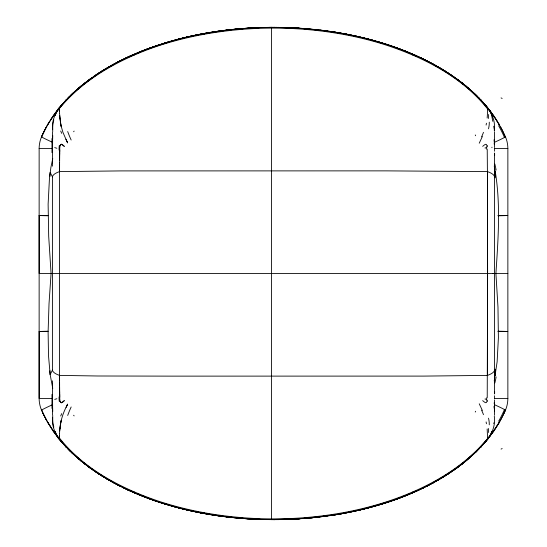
<?xml version="1.0" encoding="UTF-8"?>
<svg xmlns="http://www.w3.org/2000/svg" width="547" height="547" viewBox="0 0 547 547"><rect width="100%" height="100%" fill="white"/><g stroke="black" fill="none" stroke-linecap="round" stroke-linejoin="round"><path stroke-width="0.82" d="M47.869 331.229A29.811 0.513 0 0 0 39.138 331.591L39.138 398.435A29.811 29.811 0 0 0 41.579 410.243L46.386 420.055M47.999 215.409L39.138 215.409L39.138 273.5L495.91 273.5L497.975 307.086L498.399 337.766L497.134 361.724L494.235 380.992M52.444 380.835L52.662 411.645L52.512 406.202M59.589 169.317L59.602 164.093M59.589 170.835L59.589 169.262M52.758 388.425L50.153 374.592L52.457 370.121L52.457 176.879A29.811 8.677 0 0 1 59.589 171.601L120.996 170.91L386.394 170.869L487.411 171.601L487.411 373.95M487.411 171.833L487.227 149.468M59.596 166.309L59.596 165.563M59.589 168.558L59.589 167.806M487.411 172.326L487.616 273.5M487.609 274.888L487.227 397.532M494.55 153.044L494.55 393.956M52.512 140.798L52.662 135.355L52.444 166.165M59.596 164.674L59.609 162.432M494.543 395.782L494.529 398.777M59.609 162.63L59.637 158.35M59.616 160.469L59.623 159.758M59.644 157.502L59.657 155.58M59.63 158.712L59.644 156.955M494.515 399.96L494.495 402.414M59.671 154.22L59.65 156.298M494.488 402.476L494.009 403.187M59.678 153.946L59.691 152.791M59.664 155.116L59.76 149.755M494.488 402.777L494.351 408.753L494.44 404.308M52.649 408.418L52.498 415.07M59.698 152.237C59.828 148.716 59.11 140.497 64.211 146.275M59.445 438.003C84.135 469.326 121.632 488.724 158.986 501.319A341.212 341.212 0 0 0 204.53 512.765M59.445 438.044L59.452 437.45M59.452 437.532L59.459 437.162M59.459 437.272L59.486 436.185M494.55 415.214L494.406 404.848L494.461 410.954L494.29 406.031L494.03 407.221M59.473 436.581L59.507 435.33M59.507 435.357L59.555 433.812M59.575 433.422C59.78 423.891 62.187 414.455 66.72 406.052M59.698 430.92L59.944 428.082M495.91 273.5C498.235 237.808 501.114 201.399 494.235 166.008M487.151 118.049C487.432 115.02 487.486 111.985 487.562 108.956C461.613 76.279 422.113 56.512 382.873 44.04A345.601 345.567 11.1 0 0 340.268 33.866C295.476 26.024 249.288 26.229 204.53 34.215M59.992 427.631L61.079 421.04M486.447 123.225L486.112 125.051M486.803 401.573C486.358 404.397 483.787 401.389 482.673 400.636M52.758 158.575L50.892 167.485L49.462 178.301L48.122 204.168L48.69 236.352L51.076 273.5L49.025 303.647L48.109 331.947L48.512 355.755L50.153 374.592A29.811 18.523 -7.5 0 1 49.982 370.736M60.3 427.939L60.033 428.903M60.245 145.208L61.305 144.169L64.341 146.377M134.275 491.951L134.001 492.573M412.732 55.049L412.999 54.426M479.247 143.218L482.365 136.518M67.623 404.076L67.144 405.149M495.589 428.376L500.943 419.453L505.421 410.243A29.811 29.811 0 0 0 507.862 398.435L507.862 148.565A29.811 29.811 0 0 0 505.421 136.757L500.614 126.945M504.033 413.334L505.421 410.243A29.811 0.937 23.3 0 0 494.522 404.718M67.472 404.418L66.775 405.936M67.09 405.259L66.454 406.626M66.344 406.859L66.064 407.447M475.261 412.035L475.637 411.255M44.833 129.858L41.579 136.757A29.811 29.811 0 0 0 39.138 148.565L39.138 398.435L52.28 398.435M45.545 128.504L49.346 121.865M46.386 126.945L41.579 136.757A29.811 0.937 23.3 0 0 52.382 142.241M499.609 421.846L493.544 431.392L485.387 441.88M47.281 125.338L55.425 112.867L65.155 101.133M50.987 119.267L53.572 115.444M494.734 429.655L495.165 429.012M494.303 430.291L493.428 431.556M54.016 114.822L55.828 112.333M492.984 432.178L491.172 434.667M56.293 111.718L58.173 109.277M73.64 131.752L74.132 131.102M490.707 435.282L482.645 444.998M489.285 437.135L498.789 423.255L503.151 415.187L505.134 410.12M59.671 107.424L59.076 108.162A29.811 24.506 39 0 0 55.24 115.643M58.659 108.675L59.63 107.479M491.787 431.255A29.811 24.506 39 0 1 487.924 438.838L474.242 453.538M487.37 439.521L487.862 438.92M59.076 108.162L62.515 104.067M61.059 105.701C53.203 115.102 46.433 125.482 41.579 136.757L41.866 136.88M486.228 440.896L487.924 438.838M60.102 106.904L63.855 102.556M485.941 441.299L480.526 447.282M59.773 107.301L63.131 103.376M486.953 440.034L476.806 451.07L464.02 462.441M61.107 105.708L61.613 105.12M484.888 442.468L483.357 444.205M62.132 104.511L72.464 93.728L84.785 83.123M63.643 102.802L64.594 101.735M64.683 101.653L66.782 99.404L65.729 100.525M482.317 445.347L481.394 446.366M64.314 102.057L68.033 98.098M481.182 446.584L480.601 447.207M481.271 446.475L480.416 447.405M67.315 98.85L68.949 97.168M479.685 448.15L478.618 449.251M479.726 448.13L464.622 461.955L466.023 460.813M67.11 99.048L69.742 96.375M67.76 98.371L72.45 93.742M478.475 449.402L477.538 450.338M68.922 97.202L69.462 96.662M69.182 96.935L76.313 90.193L75.93 90.542M70.023 96.094L71.096 95.048M476.977 450.906L476.218 451.651M476.991 450.878L475.897 451.952M475.979 451.884L466.365 460.526M71.65 94.515L72.683 93.523M71.944 94.221L76.717 89.838M72.751 93.469L73.859 92.429M72.901 93.311L73.346 92.901M474.099 453.689L473.134 454.578M74.009 92.279L75.541 90.891M472.991 454.721L472.02 455.596M472.328 455.323L471.48 456.095M75.103 91.287L81.318 85.906M471.459 456.109L469.21 458.099M75.26 91.144L85.729 82.385M471.179 456.362L459.179 466.208L459.466 465.989M76.662 89.886L77.23 89.393M77.093 89.503L77.831 88.86M469.169 458.14L469.531 457.825M78.358 88.402L77.797 88.894L82.973 84.559M78.194 88.546L78.905 87.937M468.806 458.454L466.933 460.048M79.253 87.636L79.602 87.342M79.493 87.431L81.216 85.995M80.293 86.761L97.619 73.9M466.7 460.239L455.056 469.217M81.797 85.517L87.308 81.182M82.009 85.339L82.358 85.058M59.151 438.776L59.432 438.55A29.811 28.683 0 0 1 52.792 415.645M487.849 108.224L487.568 108.45A29.811 28.683 0 0 1 494.29 130.849M82.7 84.778L83.048 84.505M463.952 462.495L464.3 462.222M465.217 461.477L457.278 467.61M83.39 84.224L83.739 83.951M64.341 400.623C58.864 406.893 59.903 397.587 59.691 394.107M83.575 84.081L100.607 71.951L117.735 62.105M463.261 463.049L461.538 464.403M84.081 83.677L84.429 83.404M462.571 463.596L462.919 463.323M463.056 463.206L454.974 469.271M461.606 464.348L462.215 463.877M85.12 82.864L85.462 82.597M85.394 82.652L87.828 80.792L87.534 81.011M460.998 464.82L459.781 465.75M86.501 81.797L86.843 81.537M482.673 146.364C483.753 145.611 486.372 142.603 486.803 145.427M64.211 400.725L61.305 402.831L60.245 401.792M460.512 465.189L453.176 470.529M87.123 81.325L92.156 77.633M88.224 80.498L88.573 80.238M458.776 466.502L456.8 467.965M88.423 80.341L89.017 79.903M90.515 78.809L88.901 79.985L90.193 79.041M89.961 79.212L90.31 78.959M456.69 468.041L457.039 467.788M90.658 78.706L91.007 78.453M455.993 468.547L456.342 468.294M90.781 78.618L92.06 77.708M444.362 476.314L456.219 468.389M91.356 78.207L91.705 77.954M91.937 77.783L92.518 77.38M92.409 77.455L92.764 77.209M454.236 469.791L454.591 469.545M455.637 468.806L441.757 477.907L428.67 485.203M93.113 76.963L94.241 76.177M93.469 76.717L97.168 74.187M453.969 469.982L445.34 475.712M94.173 76.224L94.528 75.978M452.827 470.776L452.116 471.268M93.694 76.553L98.884 73.072M453.306 470.441L449.921 472.745M94.809 75.787L95.376 75.397M452.184 471.22L451.419 471.74M95.581 75.26L95.93 75.021M96.634 74.556L97.332 74.091M449.668 472.916L450.017 472.676M96.491 74.645L104.504 69.544M450.509 472.348L439.022 479.521M98.036 73.626L98.385 73.394M448.964 473.374L447.555 474.297M98.173 73.537L99.445 72.703M448.28 473.825L448.834 473.463M98.795 73.127L100.614 71.958M447.193 474.522L447.74 474.174M99.8 72.477L100.156 72.252M100.34 72.136L101.216 71.575M446.66 474.871L445.784 475.425M100.874 71.794L109.523 66.584M100.532 72.013L102.357 70.857M445.429 475.644L429.819 484.608L430.66 484.163M101.927 71.131L102.973 70.481M103.349 70.248L106.193 68.525M103.704 70.03L104.06 69.811M442.94 477.189L443.296 476.97M443.555 476.813L430.585 484.198L416.923 490.891M104.415 69.599L105.003 69.237M441.997 477.763L442.496 477.463M104.771 69.38L105.127 69.168M441.019 478.351L441.504 478.057L441.162 478.263M105.482 68.949L109.318 66.693M105.817 68.751L116.955 62.515L130.562 55.89L142.76 50.741L159.669 44.663M107.267 67.896L109.414 66.645L109.044 66.857M439.132 479.466L439.59 479.193M107.978 67.479L108.333 67.267M436.882 480.751L439.391 479.309M438.673 479.733L437.6 480.348M437.956 480.143L438.311 479.938M109.756 66.447L110.111 66.249M110.473 66.043L111.663 65.373M110.829 65.845L120.511 60.683M435.467 481.551L435.815 481.353L431.727 483.596M111.533 65.449L111.889 65.25M112.224 65.059L112.949 64.662M434.051 482.338L434.756 481.948L434.003 482.372M111.362 65.551C157.01 40.444 209.214 29.292 260.981 27.555M433.696 482.529L433.224 482.796M113.311 64.457L114.008 64.088M432.636 483.104L432.992 482.912M432.841 483.001L432.096 483.404M432.287 483.295L431.576 483.678M431.009 483.979L430.51 484.239M116.135 62.946L116.819 62.584L116.49 62.761M427.733 485.688L430.236 484.389M117.906 62.016L118.261 61.832M118.179 61.873L119.451 61.216M428.739 485.168L429.087 484.984M117.181 62.392L131.116 55.644M428.383 485.346L426.728 486.194M427.679 485.709L428.027 485.531M426.838 486.139L427.33 485.886M120.025 60.936L120.655 60.608M426.551 486.29L426.975 486.064M120.374 60.758L121.407 60.238M426.626 486.242L425.99 486.57M427.091 486.016L421.546 488.744M121.776 60.047L122.76 59.568M122.09 59.896L146.186 49.415L173.707 40.444M425.183 486.974L422.81 488.129M122.48 59.698L123.096 59.404M122.822 59.527L123.424 59.24M423.576 487.76L422.92 488.081M423.446 487.828L421.963 488.539M124.107 58.905L125.352 58.31M422.325 488.368L422.763 488.163L418.414 490.215M421.648 488.69L420.739 489.127M125.66 58.16L126.261 57.873M125.55 58.208L126.562 57.736M126.336 57.838L126.856 57.592M419.85 489.544L415.693 491.445M127.437 57.319L128.299 56.922M127.738 57.182L128.155 56.984M128.586 56.792L129.126 56.539M129.434 56.403L129.817 56.225M129.707 56.279L130.282 56.013M418.824 490.003C382.182 506.898 342.176 515.677 302.047 518.577M130.248 56.033L130.76 55.801M416.24 491.199L416.752 490.967M416.814 490.939L396.144 499.288L369.758 507.418A363.81 363.81 0 0 1 340.391 513.797L338.121 514.201M131.225 55.589L131.786 55.336M131.718 55.37L132.087 55.206M132.148 55.179L132.73 54.926M414.455 491.992L414.763 491.862C389.416 502.973 362.545 510.406 335.236 514.795M204.53 34.235A341.212 341.212 0 0 0 158.965 45.633C121.55 58.187 84.963 77.64 59.432 108.45A29.811 28.683 0 0 0 52.792 131.355M204.53 512.785C249.295 520.806 295.462 520.922 340.275 513.175A345.601 345.567 -11.1 0 0 382.873 502.966C422.209 490.618 460.834 470.728 487.568 438.55A29.811 28.683 0 0 0 494.29 416.151M415.891 491.363L413.019 492.621A29.811 29.811 0 0 0 416.835 490.632M133.153 54.734L133.967 54.379M413.286 492.512L413.689 492.334L413.094 492.594M505.134 136.88L502.543 130.596L495.589 118.624M55.828 434.667L47.671 422.339L42.953 413.3L41.866 410.12M413.06 492.608L413.074 492.601A294.382 294.382 0 0 1 382.838 503.739L356.774 510.672M138.008 52.662L150.35 47.89L168.353 41.969M408.937 494.358C383.878 504.731 357.423 511.527 330.62 515.5M56.874 398.722L54.707 399.413M163.013 43.651C198.123 32.594 234.978 27.576 271.736 27.357M167.45 42.242L155.225 46.153A287.763 287.763 0 0 0 133.974 54.365A29.805 29.805 0 0 0 130.165 56.368M169.522 41.627L189.002 36.601L211.005 32.328M171.601 41.107L175.929 39.924A361.123 361.123 0 0 1 204.407 33.586L228.598 29.982M175.813 39.869C207.313 31.405 239.962 27.514 272.556 27.35M352.295 511.643L354.538 511.165M345.533 512.99L340.986 513.824M335.851 514.577L315.489 517.339M336.419 514.597L331.831 515.322M215.409 31.644L232.967 29.422L254.601 27.801M330.32 515.548L298.436 518.871L266.991 519.595M324.911 516.3L327.222 515.985M491.671 147.328L492.136 147.273M321.39 516.744C256.105 524.32 187.922 517.264 127.725 489.811M315.64 517.407L317.964 517.154M230.786 29.729L250.314 28.054M310.99 517.879L313.315 517.653M312.508 517.729L297.014 518.959M306.334 518.296L308.658 518.091M485.743 147.922L486.119 147.895M484.957 147.984L485.346 147.95M301.671 518.652L304.002 518.481M299.818 518.734L296.495 518.953M299.298 518.816L273.5 519.65M293.178 519.137L294.286 519.076M294.683 519.089L290.983 519.247M253.439 27.856L256.734 27.719M292.351 519.206L285.377 519.472M288.789 519.342L289.883 519.294M257.965 27.651L267.305 27.398L264.734 27.446M258.861 27.617L263.093 27.487M284.419 519.493L285.507 519.459M262.485 27.5L265.206 27.439M283.332 519.52L277.924 519.623M280.734 519.582L283.052 519.534M266.991 27.405L283.052 27.466M278.416 519.623C236.489 519.992 194.247 514.324 154.534 500.58M269.24 27.371C321.082 26.988 373.649 35.849 420.828 57.92M273.623 519.65L274.697 519.65M39.138 148.565L52.28 148.565M494.919 148.565L507.862 148.565M498.002 215.409L507.862 215.409A29.811 0.513 0 0 1 498.098 215.785M39.138 215.409L39.165 215.409A29.811 0.513 0 0 0 47.869 215.771M495.151 273.5L507.862 273.5M39.138 331.591L47.999 331.591M498.002 331.591L507.862 331.591A29.811 0.513 0 0 0 498.098 331.215M494.919 398.435L507.862 398.435M273.623 27.35L274.697 27.35M272.556 519.65L271.483 519.643L271.483 27.357L298.436 28.143L326.005 30.844M273.5 27.35L294.936 27.924L316.945 29.736M275.77 27.357L276.844 27.364M494.488 273.486L492.601 273.486M277.924 27.377L278.997 27.391M280.078 27.412L281.165 27.432M267.305 519.602L262.485 519.5M282.245 27.453L283.332 27.48M260.222 519.431L265.206 519.561M284.419 27.507L289.883 27.706M263.093 519.513L237.33 518.002L215.409 515.356M285.377 27.528L287.701 27.603M257.965 519.349L260.981 519.445M254.601 519.178L256.734 519.281M253.439 519.144L255.702 519.253M292.351 27.794L294.683 27.911M292.077 27.808L294.286 27.924M250.314 518.946L252.461 519.069M251.176 519.028L246.649 518.747M296.495 28.047L299.339 28.191M297.602 28.116L298.71 28.191M248.16 518.809L224.051 516.553M300.932 28.341L304.002 28.519M484.957 399.016L485.346 399.05M246.006 518.659L237.33 517.941M302.047 28.423L304.276 28.601M485.743 399.078L486.119 399.105M305.39 28.69L322.258 30.461L340.391 33.196A363.81 363.81 0 0 1 369.765 39.569L387.467 44.758L400.431 49.285M306.334 28.704L308.658 28.909M235.155 517.729L226.41 516.758M315.64 29.593L317.964 29.846M320.282 30.119L322.6 30.4M224.215 516.484L204.407 513.421A361.123 361.123 0 0 1 175.922 507.09L158.76 501.996M324.911 30.7L327.222 31.015M221.802 516.259C193.112 512.45 164.784 505.38 138.008 494.331M325.855 30.823C373.608 37.504 421.662 52.444 460.512 81.811L459.179 80.792L459.466 81.011M330.32 31.452C357.225 35.418 383.782 42.228 408.937 52.642M334.128 32.034L338.702 32.779M206.595 513.927L211.005 514.672M343.263 33.586L350.046 34.892M197.788 512.272L202.192 513.127M352.295 35.357L358.996 36.834M193.392 511.363L171.587 505.961M361.211 37.346L369.984 39.548M372.158 40.129L374.312 40.731M376.466 41.34L382.845 43.24A294.382 294.382 0 0 1 413.033 54.358L413.156 54.433M165.385 504.136L155.225 500.847A287.763 287.763 0 0 1 133.974 492.635A29.811 29.811 0 0 1 130.165 490.632M54.707 147.587L56.874 148.278M155.382 500.888L134.576 492.881L113.844 482.83M151.129 499.411L130.562 491.09M404.671 50.919L416.923 56.109M133.769 492.532L133.413 492.382M414.27 54.926L414.647 55.09M414.544 55.042L415.064 55.274M415.002 55.247L415.747 55.582M131.718 491.63L131.342 491.466M416.24 55.801L417.019 56.156M130.131 490.919L129.707 490.721M129.434 490.597L129.817 490.775M131.116 491.356L117.181 484.608L106.193 478.475M418.127 56.656L420.144 57.592M128.873 490.344L129.304 490.543M128.012 489.948L128.36 490.112M127.437 489.681L127.95 489.921M126.336 489.162L128.572 490.201M125.55 488.792L128.148 490.009M420.438 57.736L421.306 58.139M421.04 58.016L421.703 58.331M421.648 58.31L422.544 58.734M420.78 57.893L422.81 58.871M126.22 489.107L122.131 487.131M113.208 482.475L126.603 489.271M422.277 58.611L422.981 58.946M124.107 488.095L124.723 488.389M422.92 58.919L423.679 59.288M423.576 59.24L424.41 59.644M422.694 58.809L424.78 59.828M123.157 487.637L123.752 487.924M425.45 60.156L424.575 59.732L430.236 62.611M427.091 60.984L413.019 54.379A29.811 29.811 0 0 1 416.835 56.368M425.593 60.238L426.284 60.58M426.626 60.758L425.99 60.43M121.031 486.584L120.025 486.064M426.551 60.71L426.975 60.936M120.258 486.194L120.655 486.392M426.838 60.861L427.33 61.114M120.511 486.317L118.179 485.127M426.728 60.806L429.087 62.016M118.972 485.531L119.451 485.784M119.034 485.565L116.764 484.389M117.906 484.984L114.364 483.11M428.67 61.797L441.757 69.093L455.637 78.194L455.056 77.783M429.976 62.474L430.51 62.761M430.318 62.652L431.364 63.206M116.135 484.054L116.49 484.239M430.66 62.837L431.009 63.021M429.819 62.392L436.041 65.763M431.576 63.322L436.171 65.845M431.932 63.514L432.465 63.794M432.287 63.705L432.841 63.999M432.636 63.896L433.224 64.204M114.904 483.398L105.906 478.304M433.347 64.279L434.803 65.072M111.362 481.449L115.075 483.486M434.051 64.662L434.4 64.861M112.949 482.338L112.244 481.948L112.771 482.242M111.889 481.75L109.318 480.307M111.178 481.353L110.473 480.957M435.186 65.291L443.296 70.03M436.527 66.043L436.882 66.249M437.333 66.495L438.222 67.007M437.238 66.447L438.311 67.062M109.044 480.143L109.4 480.348L97.168 472.813L88.901 467.015L90.193 467.958M109.523 480.416L100.607 475.049M437.586 66.645L445.784 71.575M108.709 479.951L107.458 479.227M107.978 479.521L108.333 479.733M439.132 67.534L439.733 67.89M439.59 67.807L441.162 68.737M106.911 478.898L107.267 479.104M106.815 478.844L105.482 478.051M441.019 68.648L441.518 68.949M103.486 476.84L106.569 478.7M441.873 69.161L442.229 69.38M441.997 69.237L442.585 69.599M105.003 477.763L103.704 476.97M99.8 474.522L104.504 477.456M444.02 70.474L452.937 76.3M443.002 69.852L445.538 71.425M103.998 477.155L91.356 468.793L92.518 469.62M102.453 476.198L101.571 475.644M444.725 70.912L450.496 74.638M100.34 474.864L101.4 475.541M100.86 475.199L101.216 475.425M446.12 71.787L447.74 72.826M100.532 474.987L97.175 472.806M99.096 474.064L99.445 474.297M98.173 473.463L99.26 474.174M447.904 72.936L448.834 73.537M98.74 473.839L98.036 473.374M448.608 73.394L448.964 73.626M98.795 473.873L96.504 472.362M97.687 473.141L96.983 472.676M97.619 473.1L95.479 471.671M449.668 74.084L450.017 74.324M96.634 472.444L95.93 471.979M449.921 74.255L452.184 75.78M450.714 74.789L451.767 75.5M95.581 471.74L95.944 471.986M451.624 75.397L453.901 76.97M452.116 75.732L452.827 76.224M95.383 471.603L93.113 470.037M94.173 470.776L94.528 471.022M452.759 76.177L453.326 76.566M94.241 470.823L93.093 470.023M453.531 76.717L453.887 76.963M454.236 77.209L454.591 77.455M92.764 469.791C77.359 458.96 63.377 445.86 52.697 430.291M92.156 469.367L81.12 460.93L71.486 452.335M92.026 469.271L81.797 461.483M455.993 78.453L456.342 78.706M90.658 468.294L91.007 468.547M456.69 78.959L457.039 79.212M89.961 467.788L90.31 468.041M457.388 79.465L458.577 80.347M89.612 467.535L88.423 466.659M457.278 79.39L465.784 85.995M458.427 80.238L458.776 80.498M88.224 466.502L88.573 466.762M86.843 465.463L87.876 466.249L86.617 465.292M459.781 81.25L460.389 81.708M87.308 465.818L83.575 462.919M460.847 82.064L461.189 82.33M460.998 82.18L463.261 83.951M461.538 82.597L461.88 82.864M85.12 464.136L85.462 464.403M462.215 83.123L463.418 84.081M84.785 463.877L83.739 463.049M462.106 83.035L471.179 90.638M486.953 106.966C477.688 95.821 466.782 86.105 454.974 77.729L464.506 84.956L472.581 91.91M463.952 84.505L464.3 84.778M494.009 143.813L494.488 144.353M82.7 462.222L83.048 462.495M82.973 462.441L77.797 458.112L78.358 458.598M84.17 463.398L69.742 450.625M487.849 438.776L487.521 436.458M59.151 108.224L59.445 108.997M464.991 85.339L465.333 85.626M464.622 85.045L466.167 86.31M465.682 85.906L466.707 86.761M81.318 461.094L80.293 460.239M80.641 460.526L81.216 461.005M466.359 86.474L468.806 88.546M79.602 459.658L78.194 458.454M467.747 87.636L468.095 87.937M467.692 87.595L475.261 94.419M469.169 88.86L469.531 89.175M77.831 458.14L77.093 457.497M77.23 457.607L71.972 452.8L72.218 453.039M470.283 89.838L471.07 90.542M76.101 456.608L74.235 454.919M470.687 90.193L479.186 98.323M471.48 90.905L471.897 91.287M75.103 455.713L75.52 456.095M472.765 92.081L473.428 92.689M473.134 92.422L474.099 93.311M73.859 454.571L72.901 453.689M474.317 93.523L479.685 98.85M474.242 93.462L476.991 96.122M72.751 453.531L68.922 449.798M476.218 95.349L476.977 96.094M70.782 451.651L70.023 450.906M70.563 451.439L67.814 448.684M69.968 450.851L64.314 444.943M478.926 98.057L479.726 98.87M69.086 449.969L67.315 448.15M478.967 98.098L487.924 108.162A29.811 24.506 -39 0 1 491.787 115.745M481.271 100.525L480.416 99.595M66.399 447.207L66.761 447.59L65.729 446.475M480.526 99.718L485.654 105.366M66.474 447.282L59.076 438.838A29.811 24.506 -39 0 1 55.24 431.357M481.182 100.416L482.837 102.227M66.016 446.803L64.163 444.773M483.022 102.426L490.44 111.362L497.838 122.159M482.406 101.735L483.357 102.795M63.978 444.574L59.138 438.92M63.643 444.198L64.355 444.998M483.869 103.376L484.888 104.532M63.131 443.624L62.112 442.468M62.515 442.933L59.671 439.576M485.387 105.12L493.551 115.615L499.609 125.154M61.107 441.292L61.613 441.88M60.614 440.704L53.237 431.077L47.281 421.662M485.941 105.701L487.623 107.786M52.457 176.879L50.153 172.408A29.811 18.523 7.5 0 0 49.982 176.264M487.37 107.479L487.862 108.08M59.377 439.214L56.758 435.897M488.341 108.675L490.707 111.718M489.25 109.817L491.445 112.696M73.64 415.248L74.132 415.898M491.172 112.333L494.303 116.709M494.734 117.345L495.165 117.988M51.835 429.019L45.545 418.496M498.789 123.745L499.719 125.338M44.833 417.142L42.187 411.638M475.261 134.965L475.637 135.745M65.893 139.198L67.09 141.741M66.344 140.141L62.939 132.36L60.949 125.372M66.399 140.258L67.623 142.924M482.365 410.482L479.247 403.782M67.144 141.851L67.472 142.582M412.732 491.951L412.999 492.573M134.001 54.426L134.275 55.049M494.023 139.758L494.488 144.121M60.033 118.097L60.3 119.061M61.079 125.96L59.992 119.369M60.888 125.051L59.575 113.578M486.112 421.949L486.447 423.775M491.712 115.615L492.779 121.325M493.695 126.22L494.454 130.295M59.944 118.918L59.664 115.533M487.151 428.951L487.507 435.904M52.498 131.93L52.649 138.582M59.555 113.188L59.507 111.643M59.76 397.245L59.678 393.054M59.507 111.67L59.452 109.468M59.493 111.096L59.466 109.995M494.55 131.786L494.447 142.767M59.459 109.838L59.445 108.956M494.488 144.524L494.522 147.369M59.65 390.702L59.671 392.78M59.664 391.884L59.685 393.45M59.637 389.355L59.657 391.42M59.623 387.064L59.63 388.288M59.63 387.946L59.644 389.498M494.522 148.046L494.543 151.218M59.609 384.568L59.623 387.242M59.596 382.175L59.602 383.638M59.602 383.454L59.609 385.095M59.589 379.194L59.596 380.691M59.596 382.326L59.589 378.442M59.589 170.432L59.589 378.9M59.589 376.165L59.589 376.924M495.042 369.163A29.811 18.454 9.8 0 1 495.356 375.269L494.563 369.936A29.811 8.677 0 0 1 487.411 375.399L423.843 376.097L172.175 376.131L97.728 375.994L59.589 375.399A29.811 8.677 0 0 1 52.457 370.121M496.129 376.924A87.267 27.863 84.5 0 1 494.857 382.941M51.979 408.438A147.82 1.272 -89.7 0 1 51.972 394.401M52.703 410.927A62.201 3.091 -86.6 0 1 52.498 410.783M61.045 422.017A131.273 3.337 -84.1 0 1 61.161 420.253M67.698 415.467A39.063 9.962 -60.4 0 1 71.158 406.975M60.696 415.993A32.075 3.439 -61.6 0 1 61.702 413.614M495.042 177.837A29.811 18.454 -9.8 0 0 495.356 171.731L494.563 177.064A29.811 8.677 0 0 0 487.411 171.601M494.857 164.059A87.267 27.863 -84.5 0 1 496.129 170.076M51.972 152.599A147.82 1.272 89.7 0 1 51.979 138.562M52.498 136.217A62.201 3.091 86.6 0 1 52.703 136.073M61.161 126.747A131.273 3.337 84.1 0 1 61.045 124.983M71.158 140.025A39.063 9.962 60.4 0 1 67.698 131.533M61.702 133.386A32.075 3.439 61.6 0 1 60.696 131.006M504.368 409.785A112.285 108.053 -70.2 0 1 498.618 421.258M41.579 410.243A29.811 0.937 -23.3 0 1 52.382 404.759M505.421 136.757A29.811 0.937 -23.3 0 1 494.522 142.282M498.618 125.742A112.285 108.053 70.2 0 1 504.368 137.215M502.167 448.567A116.354 0.403 -25.3 0 1 501.066 449.087M494.638 391.495A46.379 0.704 -89.4 0 1 494.632 393.484M486.768 397.724A24.341 13.887 -72.5 0 1 486.556 400.466M487.459 400.233A8.704 4.861 -72.6 0 1 487.254 401.56M481.579 410.147A33.237 11.364 54 0 1 483.48 414.681M488.533 418.181A42.693 16.102 52.2 0 1 489.264 424.841M488.485 428.499A57.483 7.48 70.4 0 1 488.56 432.499M493.784 422.858A29.811 28.533 -39.4 0 1 493.688 423.46M476.574 451.473A78.399 1.422 -48.4 0 1 476.163 451.87M480.663 447.084A27.357 0.759 -49.7 0 1 480.109 447.665M481.285 446.714A25.442 1.032 -51.3 0 1 480.724 447.289M53.838 427.145A29.811 28.752 31.2 0 1 52.765 417.361M70.836 451.87A78.399 1.422 48.4 0 1 70.426 451.473M66.891 447.665A27.357 0.759 49.7 0 1 66.337 447.084M66.276 447.289A25.442 1.032 51.3 0 1 65.715 446.714M59.343 401.635A18.017 11.022 70.7 0 1 59.083 396.883M58.761 437.812A113.769 7.856 -77.7 0 1 58.167 438.831M501.066 97.913A116.354 0.403 25.3 0 1 502.167 98.433M494.632 153.516A46.379 0.704 89.4 0 1 494.638 155.505M486.556 146.534A24.341 13.887 72.5 0 1 486.768 149.276M487.254 145.44A8.704 4.861 72.6 0 1 487.459 146.767M483.48 132.319A33.237 11.364 -54 0 1 481.579 136.853M489.264 122.159A42.693 16.102 -52.2 0 1 488.533 128.819M488.56 114.501A57.483 7.48 -70.4 0 1 488.485 118.501M476.163 95.13A78.399 1.422 48.4 0 1 476.574 95.527M480.109 99.335A27.357 0.759 49.7 0 1 480.663 99.916M480.724 99.711A25.442 1.032 51.3 0 1 481.285 100.286M52.765 129.639A29.811 28.752 -31.2 0 1 53.838 119.855M70.426 95.527A78.399 1.422 -48.4 0 1 70.836 95.13M66.337 99.916A27.357 0.759 -49.7 0 1 66.891 99.335M65.715 100.286A25.442 1.032 -51.3 0 1 66.276 99.711M59.083 150.117A18.017 11.022 -70.7 0 1 59.343 145.365M58.167 108.169A113.769 7.856 77.7 0 1 58.761 109.188M428.349 61.626L428.034 61.469L428.383 61.654"/></g></svg>
